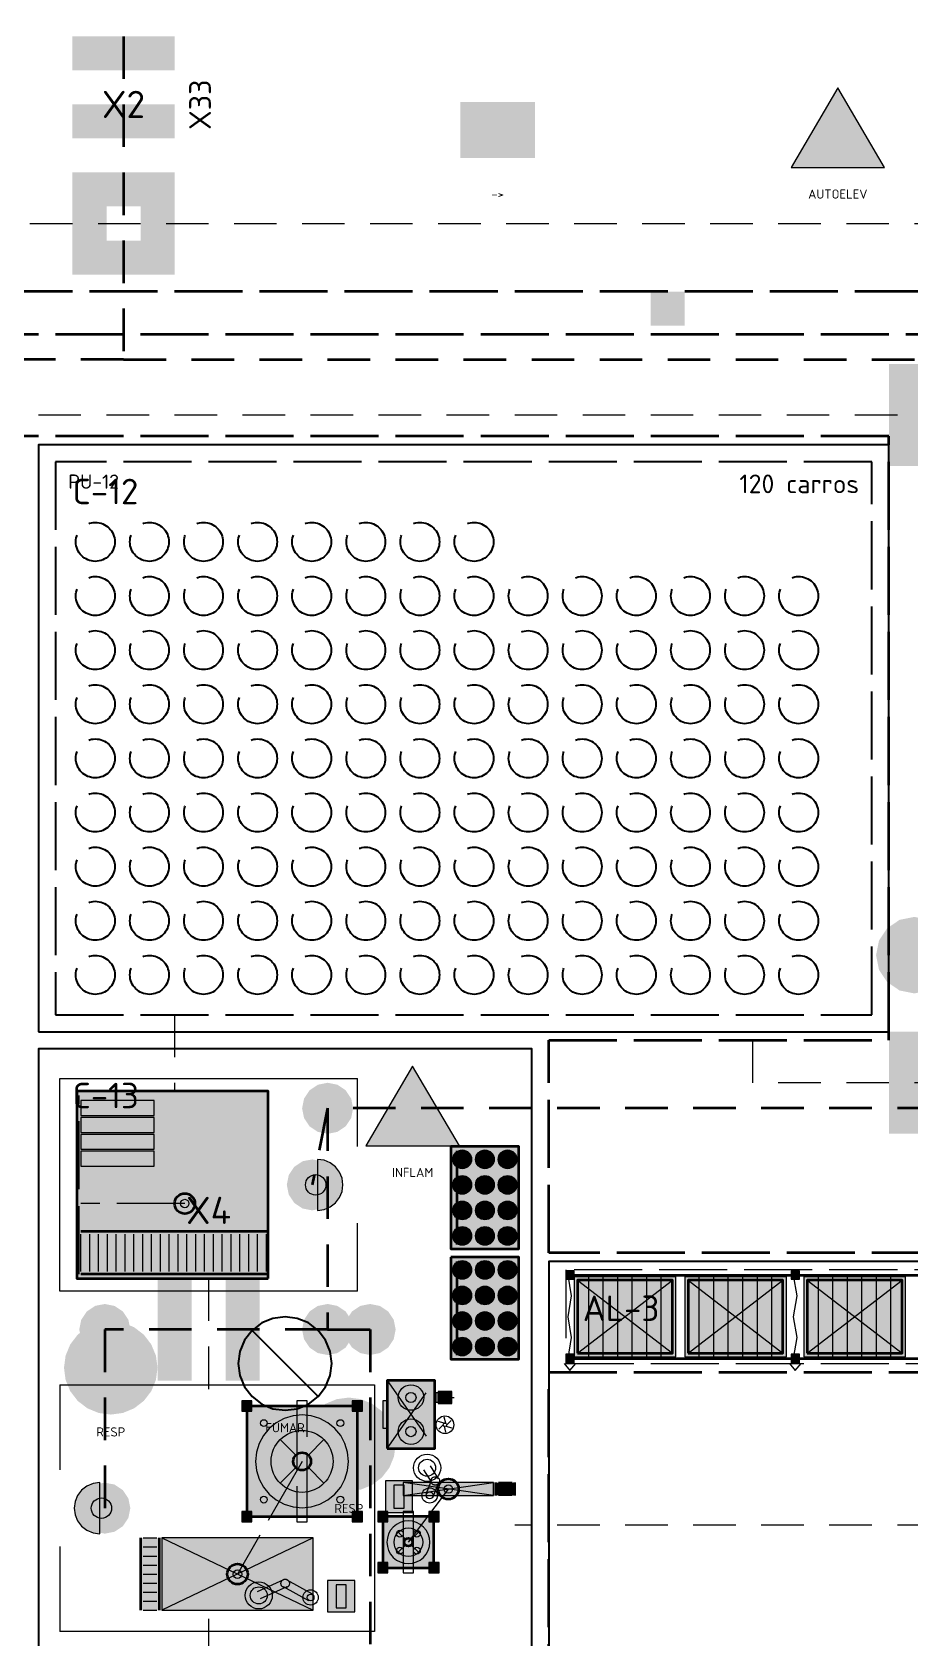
# Model space of a CAD drawing. Header units: millimetres. Extents: x 0 to 1189, y 0 to 841.
# Drawn here: x 357.6 to 409.2, y 498.9 to 593.2 of the extents above; entities that cross this region are included whole.
import ezdxf
from ezdxf.enums import TextEntityAlignment as Align

# ---------------------------------------------------------------- set-up
doc = ezdxf.new("R2010")
doc.units = ezdxf.units.MM
doc.linetypes.add('FLUJO-TRAZOS', pattern=[4, 2.5, -1.5])
doc.linetypes.add('IRAM-E-TRAZOS', pattern=[5, 4, -1])
for name, color, linetype, lineweight, true_color in [('A-AREA-TRABAJO', 30, 'CONTINUOUS', 13, 0xeb963c), ('A-EQUIPO', 30, 'CONTINUOUS', 35, 0xe67800), ('A-PASILLO', 2, 'IRAM-E-TRAZOS', 35, 0xd7a500), ('A-PULMON', 6, 'IRAM-E-TRAZOS', 25, 0xdc00c8), ('A-SENDA', 2, 'CONTINUOUS', 25, 0xd7a500)]:
    doc.layers.add(name, color=color, linetype=linetype, lineweight=lineweight, true_color=true_color)
for name, color, linetype, lineweight in [('A-COLUMNA', 7, 'CONTINUOUS', 50), ('A-EQUIPO-FINO', 8, 'CONTINUOUS', 13), ('A-EQUIPO-OCULTO', 8, 'IRAM-E-TRAZOS', 13), ('A-EQUIPO-RELLENO', 9, 'CONTINUOUS', 13), ('A-OPERARIO', 6, 'CONTINUOUS', 18), ('A-SECTOR', 1, 'CONTINUOUS', 25), ('A-SECTOR-TXT', 1, 'CONTINUOUS', 25), ('A-SEGURIDAD', 1, 'IRAM-E-TRAZOS', 18), ('A-TEXTO', 7, 'CONTINUOUS', 18), ('F-PERSONAL', 6, 'FLUJO-TRAZOS', 35), ('F-RET', 8, 'FLUJO-TRAZOS', 18), ('S-INCENDIO', 1, 'CONTINUOUS', 25), ('S-SENAL', 7, 'CONTINUOUS', 18)]:
    doc.layers.add(name, color=color, linetype=linetype, lineweight=lineweight)
doc.styles.add('ISO3098', font='isocpeur.ttf')

msp = doc.modelspace()

# ---------------------------------------------------------------- hatches: boundary and pattern name
at = {"layer": 'A-COLUMNA', "true_color": 0x000000}
h = msp.add_hatch(color=7, dxfattribs=at)
h.dxf.hatch_style = 1
h.paths.add_polyline_path([(394, 576), (396, 576), (396, 578), (394, 578)])
at = {"layer": 'A-EQUIPO-RELLENO', "true_color": 0xeedec0}
h = msp.add_hatch(color=7, dxfattribs=at)
h.dxf.hatch_style = 1
h.paths.add_polyline_path([(371.5, 520), (371.5, 531), (360.25, 531), (360.25, 520)])
at = {"layer": 'A-EQUIPO-RELLENO', "true_color": 0xecece4}
h = msp.add_hatch(color=7, dxfattribs=at)
h.dxf.hatch_style = 1
h.paths.add_polyline_path([(382.25, 527.75), (382.25, 521.75), (386.25, 521.75), (386.25, 527.75)])
at = {"layer": 'A-EQUIPO-RELLENO', "true_color": 0x96b4d2}
h = msp.add_hatch(color=7, dxfattribs=at)
h.dxf.hatch_style = 1
h.paths.add_polyline_path([(382.917, 526.45), (383.059, 526.469), (383.192, 526.524), (383.306, 526.611), (383.393, 526.725), (383.448, 526.858), (383.467, 527), (383.448, 527.142), (383.393, 527.275), (383.306, 527.389), (383.192, 527.476), (383.059, 527.531), (382.917, 527.55), (382.774, 527.531), (382.642, 527.476), (382.528, 527.389), (382.44, 527.275), (382.385, 527.142), (382.367, 527), (382.385, 526.858), (382.44, 526.725), (382.528, 526.611), (382.642, 526.524), (382.774, 526.469)])
h = msp.add_hatch(color=7, dxfattribs=at)
h.dxf.hatch_style = 1
h.paths.add_polyline_path([(384.25, 526.45), (384.392, 526.469), (384.525, 526.524), (384.639, 526.611), (384.726, 526.725), (384.781, 526.858), (384.8, 527), (384.781, 527.142), (384.726, 527.275), (384.639, 527.389), (384.525, 527.476), (384.392, 527.531), (384.25, 527.55), (384.108, 527.531), (383.975, 527.476), (383.861, 527.389), (383.774, 527.275), (383.719, 527.142), (383.7, 527), (383.719, 526.858), (383.774, 526.725), (383.861, 526.611), (383.975, 526.524), (384.108, 526.469)])
h = msp.add_hatch(color=7, dxfattribs=at)
h.dxf.hatch_style = 1
h.paths.add_polyline_path([(385.583, 526.45), (385.726, 526.469), (385.858, 526.524), (385.972, 526.611), (386.06, 526.725), (386.115, 526.858), (386.133, 527), (386.115, 527.142), (386.06, 527.275), (385.972, 527.389), (385.858, 527.476), (385.726, 527.531), (385.583, 527.55), (385.441, 527.531), (385.308, 527.476), (385.194, 527.389), (385.107, 527.275), (385.052, 527.142), (385.033, 527), (385.052, 526.858), (385.107, 526.725), (385.194, 526.611), (385.308, 526.524), (385.441, 526.469)])
at = {"layer": 'A-EQUIPO-RELLENO', "true_color": 0xfae1f5}
h = msp.add_hatch(color=7, dxfattribs=at)
h.dxf.hatch_style = 1
h.paths.add_polyline_path([(374.4, 524), (374.788, 524.051), (375.15, 524.201), (375.461, 524.439), (375.699, 524.75), (375.849, 525.112), (375.9, 525.5), (375.849, 525.888), (375.699, 526.25), (375.461, 526.561), (375.15, 526.799), (374.788, 526.949), (374.4, 527), (374.4, 524)])
at = {"layer": 'A-EQUIPO-RELLENO', "true_color": 0xffffff}
h = msp.add_hatch(color=7, dxfattribs=at)
h.dxf.hatch_style = 1
h.paths.add_polyline_path([(374.3, 526.1), (374.145, 526.08), (374, 526.02), (373.876, 525.924), (373.78, 525.8), (373.72, 525.655), (373.7, 525.5), (373.72, 525.345), (373.78, 525.2), (373.876, 525.076), (374, 524.98), (374.145, 524.92), (374.3, 524.9), (374.455, 524.92), (374.6, 524.98), (374.724, 525.076), (374.82, 525.2), (374.88, 525.345), (374.9, 525.5), (374.88, 525.655), (374.82, 525.8), (374.724, 525.924), (374.6, 526.02), (374.455, 526.08)])
at = {"layer": 'A-EQUIPO-RELLENO', "true_color": 0x96b4d2}
h = msp.add_hatch(color=7, dxfattribs=at)
h.dxf.hatch_style = 1
h.paths.add_polyline_path([(382.917, 524.95), (383.059, 524.969), (383.192, 525.024), (383.306, 525.111), (383.393, 525.225), (383.448, 525.358), (383.467, 525.5), (383.448, 525.642), (383.393, 525.775), (383.306, 525.889), (383.192, 525.976), (383.059, 526.031), (382.917, 526.05), (382.774, 526.031), (382.642, 525.976), (382.528, 525.889), (382.44, 525.775), (382.385, 525.642), (382.367, 525.5), (382.385, 525.358), (382.44, 525.225), (382.528, 525.111), (382.642, 525.024), (382.774, 524.969)])
h = msp.add_hatch(color=7, dxfattribs=at)
h.dxf.hatch_style = 1
h.paths.add_polyline_path([(384.25, 524.95), (384.392, 524.969), (384.525, 525.024), (384.639, 525.111), (384.726, 525.225), (384.781, 525.358), (384.8, 525.5), (384.781, 525.642), (384.726, 525.775), (384.639, 525.889), (384.525, 525.976), (384.392, 526.031), (384.25, 526.05), (384.108, 526.031), (383.975, 525.976), (383.861, 525.889), (383.774, 525.775), (383.719, 525.642), (383.7, 525.5), (383.719, 525.358), (383.774, 525.225), (383.861, 525.111), (383.975, 525.024), (384.108, 524.969)])
h = msp.add_hatch(color=7, dxfattribs=at)
h.dxf.hatch_style = 1
h.paths.add_polyline_path([(385.583, 524.95), (385.726, 524.969), (385.858, 525.024), (385.972, 525.111), (386.06, 525.225), (386.115, 525.358), (386.133, 525.5), (386.115, 525.642), (386.06, 525.775), (385.972, 525.889), (385.858, 525.976), (385.726, 526.031), (385.583, 526.05), (385.441, 526.031), (385.308, 525.976), (385.194, 525.889), (385.107, 525.775), (385.052, 525.642), (385.033, 525.5), (385.052, 525.358), (385.107, 525.225), (385.194, 525.111), (385.308, 525.024), (385.441, 524.969)])
h = msp.add_hatch(color=7, dxfattribs=at)
h.dxf.hatch_style = 1
h.paths.add_polyline_path([(382.917, 523.45), (383.059, 523.469), (383.192, 523.524), (383.306, 523.611), (383.393, 523.725), (383.448, 523.858), (383.467, 524), (383.448, 524.142), (383.393, 524.275), (383.306, 524.389), (383.192, 524.476), (383.059, 524.531), (382.917, 524.55), (382.774, 524.531), (382.642, 524.476), (382.528, 524.389), (382.44, 524.275), (382.385, 524.142), (382.367, 524), (382.385, 523.858), (382.44, 523.725), (382.528, 523.611), (382.642, 523.524), (382.774, 523.469)])
h = msp.add_hatch(color=7, dxfattribs=at)
h.dxf.hatch_style = 1
h.paths.add_polyline_path([(384.25, 523.45), (384.392, 523.469), (384.525, 523.524), (384.639, 523.611), (384.726, 523.725), (384.781, 523.858), (384.8, 524), (384.781, 524.142), (384.726, 524.275), (384.639, 524.389), (384.525, 524.476), (384.392, 524.531), (384.25, 524.55), (384.108, 524.531), (383.975, 524.476), (383.861, 524.389), (383.774, 524.275), (383.719, 524.142), (383.7, 524), (383.719, 523.858), (383.774, 523.725), (383.861, 523.611), (383.975, 523.524), (384.108, 523.469)])
h = msp.add_hatch(color=7, dxfattribs=at)
h.dxf.hatch_style = 1
h.paths.add_polyline_path([(385.583, 523.45), (385.726, 523.469), (385.858, 523.524), (385.972, 523.611), (386.06, 523.725), (386.115, 523.858), (386.133, 524), (386.115, 524.142), (386.06, 524.275), (385.972, 524.389), (385.858, 524.476), (385.726, 524.531), (385.583, 524.55), (385.441, 524.531), (385.308, 524.476), (385.194, 524.389), (385.107, 524.275), (385.052, 524.142), (385.033, 524), (385.052, 523.858), (385.107, 523.725), (385.194, 523.611), (385.308, 523.524), (385.441, 523.469)])
h = msp.add_hatch(color=7, dxfattribs=at)
h.dxf.hatch_style = 1
h.paths.add_polyline_path([(382.917, 521.95), (383.059, 521.969), (383.192, 522.024), (383.306, 522.111), (383.393, 522.225), (383.448, 522.358), (383.467, 522.5), (383.448, 522.642), (383.393, 522.775), (383.306, 522.889), (383.192, 522.976), (383.059, 523.031), (382.917, 523.05), (382.774, 523.031), (382.642, 522.976), (382.528, 522.889), (382.44, 522.775), (382.385, 522.642), (382.367, 522.5), (382.385, 522.358), (382.44, 522.225), (382.528, 522.111), (382.642, 522.024), (382.774, 521.969)])
h = msp.add_hatch(color=7, dxfattribs=at)
h.dxf.hatch_style = 1
h.paths.add_polyline_path([(384.25, 521.95), (384.392, 521.969), (384.525, 522.024), (384.639, 522.111), (384.726, 522.225), (384.781, 522.358), (384.8, 522.5), (384.781, 522.642), (384.726, 522.775), (384.639, 522.889), (384.525, 522.976), (384.392, 523.031), (384.25, 523.05), (384.108, 523.031), (383.975, 522.976), (383.861, 522.889), (383.774, 522.775), (383.719, 522.642), (383.7, 522.5), (383.719, 522.358), (383.774, 522.225), (383.861, 522.111), (383.975, 522.024), (384.108, 521.969)])
h = msp.add_hatch(color=7, dxfattribs=at)
h.dxf.hatch_style = 1
h.paths.add_polyline_path([(385.583, 521.95), (385.726, 521.969), (385.858, 522.024), (385.972, 522.111), (386.06, 522.225), (386.115, 522.358), (386.133, 522.5), (386.115, 522.642), (386.06, 522.775), (385.972, 522.889), (385.858, 522.976), (385.726, 523.031), (385.583, 523.05), (385.441, 523.031), (385.308, 522.976), (385.194, 522.889), (385.107, 522.775), (385.052, 522.642), (385.033, 522.5), (385.052, 522.358), (385.107, 522.225), (385.194, 522.111), (385.308, 522.024), (385.441, 521.969)])
at = {"layer": 'A-EQUIPO-RELLENO', "true_color": 0xeeeeee}
h = msp.add_hatch(color=7, dxfattribs=at)
h.dxf.hatch_style = 1
h.paths.add_polyline_path([(371.4, 520.25), (371.4, 522.75), (360.5, 522.75), (360.5, 520.25)])
at = {"layer": 'A-EQUIPO-RELLENO', "true_color": 0xecece4}
h = msp.add_hatch(color=7, dxfattribs=at)
h.dxf.hatch_style = 1
h.paths.add_polyline_path([(382.25, 521.25), (382.25, 515.25), (386.25, 515.25), (386.25, 521.25)])
at = {"layer": 'A-EQUIPO-RELLENO', "true_color": 0x96b4d2}
h = msp.add_hatch(color=7, dxfattribs=at)
h.dxf.hatch_style = 1
h.paths.add_polyline_path([(382.917, 519.95), (383.059, 519.969), (383.192, 520.024), (383.306, 520.111), (383.393, 520.225), (383.448, 520.358), (383.467, 520.5), (383.448, 520.642), (383.393, 520.775), (383.306, 520.889), (383.192, 520.976), (383.059, 521.031), (382.917, 521.05), (382.774, 521.031), (382.642, 520.976), (382.528, 520.889), (382.44, 520.775), (382.385, 520.642), (382.367, 520.5), (382.385, 520.358), (382.44, 520.225), (382.528, 520.111), (382.642, 520.024), (382.774, 519.969)])
h = msp.add_hatch(color=7, dxfattribs=at)
h.dxf.hatch_style = 1
h.paths.add_polyline_path([(384.25, 519.95), (384.392, 519.969), (384.525, 520.024), (384.639, 520.111), (384.726, 520.225), (384.781, 520.358), (384.8, 520.5), (384.781, 520.642), (384.726, 520.775), (384.639, 520.889), (384.525, 520.976), (384.392, 521.031), (384.25, 521.05), (384.108, 521.031), (383.975, 520.976), (383.861, 520.889), (383.774, 520.775), (383.719, 520.642), (383.7, 520.5), (383.719, 520.358), (383.774, 520.225), (383.861, 520.111), (383.975, 520.024), (384.108, 519.969)])
h = msp.add_hatch(color=7, dxfattribs=at)
h.dxf.hatch_style = 1
h.paths.add_polyline_path([(385.583, 519.95), (385.726, 519.969), (385.858, 520.024), (385.972, 520.111), (386.06, 520.225), (386.115, 520.358), (386.133, 520.5), (386.115, 520.642), (386.06, 520.775), (385.972, 520.889), (385.858, 520.976), (385.726, 521.031), (385.583, 521.05), (385.441, 521.031), (385.308, 520.976), (385.194, 520.889), (385.107, 520.775), (385.052, 520.642), (385.033, 520.5), (385.052, 520.358), (385.107, 520.225), (385.194, 520.111), (385.308, 520.024), (385.441, 519.969)])
at = {"layer": 'A-EQUIPO-RELLENO', "true_color": 0x969ba0}
h = msp.add_hatch(color=7, dxfattribs=at)
h.dxf.hatch_style = 1
h.paths.add_polyline_path([(389, 519.95), (389.5, 519.95), (389.5, 520.45), (389, 520.45)])
at = {"layer": 'A-EQUIPO-RELLENO', "true_color": 0xeedec0}
h = msp.add_hatch(color=7, dxfattribs=at)
h.dxf.hatch_style = 1
h.paths.add_polyline_path([(389.5, 515.4), (395.475, 515.4), (395.475, 520.1), (389.5, 520.1)])
h = msp.add_hatch(color=7, dxfattribs=at)
h.dxf.hatch_style = 1
h.paths.add_polyline_path([(396, 515.4), (401.975, 515.4), (401.975, 520.1), (396, 520.1)])
at = {"layer": 'A-EQUIPO-RELLENO', "true_color": 0x969ba0}
h = msp.add_hatch(color=7, dxfattribs=at)
h.dxf.hatch_style = 1
h.paths.add_polyline_path([(402.25, 519.95), (402.75, 519.95), (402.75, 520.45), (402.25, 520.45)])
at = {"layer": 'A-EQUIPO-RELLENO', "true_color": 0xeedec0}
h = msp.add_hatch(color=7, dxfattribs=at)
h.dxf.hatch_style = 1
h.paths.add_polyline_path([(403, 515.4), (408.975, 515.4), (408.975, 520.1), (403, 520.1)])
at = {"layer": 'A-EQUIPO-RELLENO', "true_color": 0x96b4d2}
h = msp.add_hatch(color=7, dxfattribs=at)
h.dxf.hatch_style = 1
h.paths.add_polyline_path([(382.917, 518.45), (383.059, 518.469), (383.192, 518.524), (383.306, 518.611), (383.393, 518.725), (383.448, 518.858), (383.467, 519), (383.448, 519.142), (383.393, 519.275), (383.306, 519.389), (383.192, 519.476), (383.059, 519.531), (382.917, 519.55), (382.774, 519.531), (382.642, 519.476), (382.528, 519.389), (382.44, 519.275), (382.385, 519.142), (382.367, 519), (382.385, 518.858), (382.44, 518.725), (382.528, 518.611), (382.642, 518.524), (382.774, 518.469)])
h = msp.add_hatch(color=7, dxfattribs=at)
h.dxf.hatch_style = 1
h.paths.add_polyline_path([(384.25, 518.45), (384.392, 518.469), (384.525, 518.524), (384.639, 518.611), (384.726, 518.725), (384.781, 518.858), (384.8, 519), (384.781, 519.142), (384.726, 519.275), (384.639, 519.389), (384.525, 519.476), (384.392, 519.531), (384.25, 519.55), (384.108, 519.531), (383.975, 519.476), (383.861, 519.389), (383.774, 519.275), (383.719, 519.142), (383.7, 519), (383.719, 518.858), (383.774, 518.725), (383.861, 518.611), (383.975, 518.524), (384.108, 518.469)])
h = msp.add_hatch(color=7, dxfattribs=at)
h.dxf.hatch_style = 1
h.paths.add_polyline_path([(385.583, 518.45), (385.726, 518.469), (385.858, 518.524), (385.972, 518.611), (386.06, 518.725), (386.115, 518.858), (386.133, 519), (386.115, 519.142), (386.06, 519.275), (385.972, 519.389), (385.858, 519.476), (385.726, 519.531), (385.583, 519.55), (385.441, 519.531), (385.308, 519.476), (385.194, 519.389), (385.107, 519.275), (385.052, 519.142), (385.033, 519), (385.052, 518.858), (385.107, 518.725), (385.194, 518.611), (385.308, 518.524), (385.441, 518.469)])
h = msp.add_hatch(color=7, dxfattribs=at)
h.dxf.hatch_style = 1
h.paths.add_polyline_path([(382.917, 516.95), (383.059, 516.969), (383.192, 517.024), (383.306, 517.111), (383.393, 517.225), (383.448, 517.358), (383.467, 517.5), (383.448, 517.642), (383.393, 517.775), (383.306, 517.889), (383.192, 517.976), (383.059, 518.031), (382.917, 518.05), (382.774, 518.031), (382.642, 517.976), (382.528, 517.889), (382.44, 517.775), (382.385, 517.642), (382.367, 517.5), (382.385, 517.358), (382.44, 517.225), (382.528, 517.111), (382.642, 517.024), (382.774, 516.969)])
h = msp.add_hatch(color=7, dxfattribs=at)
h.dxf.hatch_style = 1
h.paths.add_polyline_path([(384.25, 516.95), (384.392, 516.969), (384.525, 517.024), (384.639, 517.111), (384.726, 517.225), (384.781, 517.358), (384.8, 517.5), (384.781, 517.642), (384.726, 517.775), (384.639, 517.889), (384.525, 517.976), (384.392, 518.031), (384.25, 518.05), (384.108, 518.031), (383.975, 517.976), (383.861, 517.889), (383.774, 517.775), (383.719, 517.642), (383.7, 517.5), (383.719, 517.358), (383.774, 517.225), (383.861, 517.111), (383.975, 517.024), (384.108, 516.969)])
h = msp.add_hatch(color=7, dxfattribs=at)
h.dxf.hatch_style = 1
h.paths.add_polyline_path([(385.583, 516.95), (385.726, 516.969), (385.858, 517.024), (385.972, 517.111), (386.06, 517.225), (386.115, 517.358), (386.133, 517.5), (386.115, 517.642), (386.06, 517.775), (385.972, 517.889), (385.858, 517.976), (385.726, 518.031), (385.583, 518.05), (385.441, 518.031), (385.308, 517.976), (385.194, 517.889), (385.107, 517.775), (385.052, 517.642), (385.033, 517.5), (385.052, 517.358), (385.107, 517.225), (385.194, 517.111), (385.308, 517.024), (385.441, 516.969)])
h = msp.add_hatch(color=7, dxfattribs=at)
h.dxf.hatch_style = 1
h.paths.add_polyline_path([(382.917, 515.45), (383.059, 515.469), (383.192, 515.524), (383.306, 515.611), (383.393, 515.725), (383.448, 515.858), (383.467, 516), (383.448, 516.142), (383.393, 516.275), (383.306, 516.389), (383.192, 516.476), (383.059, 516.531), (382.917, 516.55), (382.774, 516.531), (382.642, 516.476), (382.528, 516.389), (382.44, 516.275), (382.385, 516.142), (382.367, 516), (382.385, 515.858), (382.44, 515.725), (382.528, 515.611), (382.642, 515.524), (382.774, 515.469)])
h = msp.add_hatch(color=7, dxfattribs=at)
h.dxf.hatch_style = 1
h.paths.add_polyline_path([(384.25, 515.45), (384.392, 515.469), (384.525, 515.524), (384.639, 515.611), (384.726, 515.725), (384.781, 515.858), (384.8, 516), (384.781, 516.142), (384.726, 516.275), (384.639, 516.389), (384.525, 516.476), (384.392, 516.531), (384.25, 516.55), (384.108, 516.531), (383.975, 516.476), (383.861, 516.389), (383.774, 516.275), (383.719, 516.142), (383.7, 516), (383.719, 515.858), (383.774, 515.725), (383.861, 515.611), (383.975, 515.524), (384.108, 515.469)])
h = msp.add_hatch(color=7, dxfattribs=at)
h.dxf.hatch_style = 1
h.paths.add_polyline_path([(385.583, 515.45), (385.726, 515.469), (385.858, 515.524), (385.972, 515.611), (386.06, 515.725), (386.115, 515.858), (386.133, 516), (386.115, 516.142), (386.06, 516.275), (385.972, 516.389), (385.858, 516.476), (385.726, 516.531), (385.583, 516.55), (385.441, 516.531), (385.308, 516.476), (385.194, 516.389), (385.107, 516.275), (385.052, 516.142), (385.033, 516), (385.052, 515.858), (385.107, 515.725), (385.194, 515.611), (385.308, 515.524), (385.441, 515.469)])
at = {"layer": 'A-EQUIPO-RELLENO', "true_color": 0x969ba0}
h = msp.add_hatch(color=7, dxfattribs=at)
h.dxf.hatch_style = 1
h.paths.add_polyline_path([(389, 515.05), (389.5, 515.05), (389.5, 515.55), (389, 515.55)])
h = msp.add_hatch(color=7, dxfattribs=at)
h.dxf.hatch_style = 1
h.paths.add_polyline_path([(402.25, 515.05), (402.75, 515.05), (402.75, 515.55), (402.25, 515.55)])
at = {"layer": 'A-EQUIPO-RELLENO', "true_color": 0xeeeeee}
h = msp.add_hatch(color=7, dxfattribs=at)
h.dxf.hatch_style = 1
h.paths.add_polyline_path([(378.5, 510), (381.3, 510), (381.3, 514), (378.5, 514)])
at = {"layer": 'A-EQUIPO-RELLENO', "true_color": 0x969ba0}
h = msp.add_hatch(color=7, dxfattribs=at)
h.dxf.hatch_style = 1
h.paths.add_polyline_path([(369.95, 512.8), (369.95, 512.2), (370.55, 512.2), (370.55, 512.8)])
at = {"layer": 'A-EQUIPO-RELLENO', "true_color": 0xfaeec8}
h = msp.add_hatch(color=7, dxfattribs=at)
h.dxf.hatch_style = 1
h.paths.add_polyline_path([(370.25, 512.5), (370.25, 506), (376.75, 506), (376.75, 512.5)])
at = {"layer": 'A-EQUIPO-RELLENO', "true_color": 0x969ba0}
h = msp.add_hatch(color=7, dxfattribs=at)
h.dxf.hatch_style = 1
h.paths.add_polyline_path([(376.45, 512.8), (376.45, 512.2), (377.05, 512.2), (377.05, 512.8)])
at = {"layer": 'A-EQUIPO-RELLENO', "true_color": 0xf0c83c}
h = msp.add_hatch(color=7, dxfattribs=at)
h.dxf.hatch_style = 1
h.paths.add_polyline_path([(378.25, 511.2), (378.5, 511.2), (378.5, 512.8), (378.25, 512.8)])
at = {"layer": 'A-EQUIPO-RELLENO', "true_color": 0xcdd0d4}
h = msp.add_hatch(color=7, dxfattribs=at)
h.dxf.hatch_style = 1
h.paths.add_polyline_path([(381.5, 512.65), (382.3, 512.65), (382.3, 513.35), (381.5, 513.35)])
at = {"layer": 'A-EQUIPO-RELLENO', "true_color": 0xfae1f5}
h = msp.add_hatch(color=7, dxfattribs=at)
h.dxf.hatch_style = 1
h.paths.add_polyline_path([(361.6, 508), (361.212, 507.949), (360.85, 507.799), (360.539, 507.561), (360.301, 507.25), (360.151, 506.888), (360.1, 506.5), (360.151, 506.112), (360.301, 505.75), (360.539, 505.439), (360.85, 505.201), (361.212, 505.051), (361.6, 505), (361.6, 508)])
at = {"layer": 'A-EQUIPO-RELLENO', "true_color": 0xcdd0d4}
h = msp.add_hatch(color=7, dxfattribs=at)
h.dxf.hatch_style = 1
h.paths.add_polyline_path([(380, 506.25), (380, 508.1), (378.4, 508.1), (378.4, 506.25)])
at = {"layer": 'A-EQUIPO-RELLENO', "true_color": 0xeeeeee}
h = msp.add_hatch(color=7, dxfattribs=at)
h.dxf.hatch_style = 1
h.paths.add_polyline_path([(384.75, 507.25), (384.75, 508), (379.45, 508), (379.45, 507.25)])
h = msp.add_hatch(color=7, dxfattribs=at)
h.dxf.hatch_style = 1
h.paths.add_polyline_path([(386, 507.25), (386, 508), (384.9, 508), (384.9, 507.25)])
at = {"layer": 'A-EQUIPO-RELLENO', "true_color": 0xffffff}
h = msp.add_hatch(color=7, dxfattribs=at)
h.dxf.hatch_style = 1
h.paths.add_polyline_path([(361.7, 505.9), (361.855, 505.92), (362, 505.98), (362.124, 506.076), (362.22, 506.2), (362.28, 506.345), (362.3, 506.5), (362.28, 506.655), (362.22, 506.8), (362.124, 506.924), (362, 507.02), (361.855, 507.08), (361.7, 507.1), (361.545, 507.08), (361.4, 507.02), (361.276, 506.924), (361.18, 506.8), (361.12, 506.655), (361.1, 506.5), (361.12, 506.345), (361.18, 506.2), (361.276, 506.076), (361.4, 505.98), (361.545, 505.92)])
at = {"layer": 'A-EQUIPO-RELLENO', "true_color": 0x969ba0}
h = msp.add_hatch(color=7, dxfattribs=at)
h.dxf.hatch_style = 1
h.paths.add_polyline_path([(369.95, 506.3), (369.95, 505.7), (370.55, 505.7), (370.55, 506.3)])
h = msp.add_hatch(color=7, dxfattribs=at)
h.dxf.hatch_style = 1
h.paths.add_polyline_path([(376.45, 506.3), (376.45, 505.7), (377.05, 505.7), (377.05, 506.3)])
h = msp.add_hatch(color=7, dxfattribs=at)
h.dxf.hatch_style = 1
h.paths.add_polyline_path([(378.55, 505.7), (378.55, 506.3), (377.95, 506.3), (377.95, 505.7)])
at = {"layer": 'A-EQUIPO-RELLENO', "true_color": 0xfaeec8}
h = msp.add_hatch(color=7, dxfattribs=at)
h.dxf.hatch_style = 1
h.paths.add_polyline_path([(381.25, 503), (381.25, 506), (378.25, 506), (378.25, 503)])
at = {"layer": 'A-EQUIPO-RELLENO', "true_color": 0x969ba0}
h = msp.add_hatch(color=7, dxfattribs=at)
h.dxf.hatch_style = 1
h.paths.add_polyline_path([(381.55, 505.7), (381.55, 506.3), (380.95, 506.3), (380.95, 505.7)])
at = {"layer": 'A-EQUIPO-RELLENO', "true_color": 0xeeeeee}
h = msp.add_hatch(color=7, dxfattribs=at)
h.dxf.hatch_style = 1
h.paths.add_polyline_path([(364, 504.75), (364, 500.5), (365.1, 500.5), (365.1, 504.75)])
h = msp.add_hatch(color=7, dxfattribs=at)
h.dxf.hatch_style = 1
h.paths.add_polyline_path([(365.25, 504.75), (365.25, 500.5), (374.15, 500.5), (374.15, 504.75)])
at = {"layer": 'A-EQUIPO-RELLENO', "true_color": 0x969ba0}
h = msp.add_hatch(color=7, dxfattribs=at)
h.dxf.hatch_style = 1
h.paths.add_polyline_path([(378.55, 502.7), (378.55, 503.3), (377.95, 503.3), (377.95, 502.7)])
h = msp.add_hatch(color=7, dxfattribs=at)
h.dxf.hatch_style = 1
h.paths.add_polyline_path([(381.55, 502.7), (381.55, 503.3), (380.95, 503.3), (380.95, 502.7)])
at = {"layer": 'A-EQUIPO-RELLENO', "true_color": 0xcdd0d4}
h = msp.add_hatch(color=7, dxfattribs=at)
h.dxf.hatch_style = 1
h.paths.add_polyline_path([(375, 502.25), (375, 500.4), (376.6, 500.4), (376.6, 502.25)])
at = {"layer": 'A-SENDA', "true_color": 0xd7a500}
h = msp.add_hatch(color=7, dxfattribs=at)
h.dxf.hatch_style = 1
h.paths.add_polyline_path([(360, 591), (366, 591), (366, 593), (360, 593)])
h = msp.add_hatch(color=7, dxfattribs=at)
h.dxf.hatch_style = 1
h.paths.add_polyline_path([(360, 587), (366, 587), (366, 589), (360, 589)])
h = msp.add_hatch(color=7, dxfattribs=at)
h.dxf.hatch_style = 1
h.paths.add_polyline_path([(360, 579), (362, 579), (362, 585), (360, 585)])
h = msp.add_hatch(color=7, dxfattribs=at)
h.dxf.hatch_style = 1
h.paths.add_polyline_path([(360, 583), (366, 583), (366, 585), (360, 585)])
h = msp.add_hatch(color=7, dxfattribs=at)
h.dxf.hatch_style = 1
h.paths.add_polyline_path([(364, 579), (366, 579), (366, 585), (364, 585)])
h = msp.add_hatch(color=7, dxfattribs=at)
h.dxf.hatch_style = 1
h.paths.add_polyline_path([(360, 579), (366, 579), (366, 581), (360, 581)])
h = msp.add_hatch(color=7, dxfattribs=at)
h.dxf.hatch_style = 1
h.paths.add_polyline_path([(408, 567.75), (410, 567.75), (410, 573.75), (408, 573.75)])
h = msp.add_hatch(color=7, dxfattribs=at)
h.dxf.hatch_style = 1
h.paths.add_polyline_path([(408, 528.5), (410, 528.5), (410, 534.5), (408, 534.5)])
h = msp.add_hatch(color=7, dxfattribs=at)
h.dxf.hatch_style = 1
h.paths.add_polyline_path([(365, 514), (367, 514), (367, 520), (365, 520)])
h = msp.add_hatch(color=7, dxfattribs=at)
h.dxf.hatch_style = 1
h.paths.add_polyline_path([(369, 514), (371, 514), (371, 520), (369, 520)])
at = {"layer": 'F-PERSONAL', "true_color": 0xc800aa}
h = msp.add_hatch(color=7, dxfattribs=at)
h.dxf.hatch_style = 1
h.paths.add_polyline_path([(376.5, 530), (376.386, 530.574), (376.061, 531.061), (375.574, 531.386), (375, 531.5), (374.426, 531.386), (373.939, 531.061), (373.614, 530.574), (373.5, 530), (373.614, 529.426), (373.939, 528.939), (374.426, 528.614), (375, 528.5), (375.574, 528.614), (376.061, 528.939), (376.386, 529.426)])
h = msp.add_hatch(color=7, dxfattribs=at)
h.dxf.hatch_style = 1
h.paths.add_polyline_path([(375.6, 525.5), (375.486, 526.074), (375.161, 526.561), (374.674, 526.886), (374.1, 527), (373.526, 526.886), (373.039, 526.561), (372.714, 526.074), (372.6, 525.5), (372.714, 524.926), (373.039, 524.439), (373.526, 524.114), (374.1, 524), (374.674, 524.114), (375.161, 524.439), (375.486, 524.926)])
h = msp.add_hatch(color=7, dxfattribs=at)
h.dxf.hatch_style = 1
h.paths.add_polyline_path([(363.4, 517), (363.286, 517.574), (362.961, 518.061), (362.474, 518.386), (361.9, 518.5), (361.326, 518.386), (360.839, 518.061), (360.514, 517.574), (360.4, 517), (360.514, 516.426), (360.839, 515.939), (361.326, 515.614), (361.9, 515.5), (362.474, 515.614), (362.961, 515.939), (363.286, 516.426)])
h = msp.add_hatch(color=7, dxfattribs=at)
h.dxf.hatch_style = 1
h.paths.add_polyline_path([(376.5, 517), (376.386, 517.574), (376.061, 518.061), (375.574, 518.386), (375, 518.5), (374.426, 518.386), (373.939, 518.061), (373.614, 517.574), (373.5, 517), (373.614, 516.426), (373.939, 515.939), (374.426, 515.614), (375, 515.5), (375.574, 515.614), (376.061, 515.939), (376.386, 516.426)])
h = msp.add_hatch(color=7, dxfattribs=at)
h.dxf.hatch_style = 1
h.paths.add_polyline_path([(379, 517), (378.886, 517.574), (378.561, 518.061), (378.074, 518.386), (377.5, 518.5), (376.926, 518.386), (376.439, 518.061), (376.114, 517.574), (376, 517), (376.114, 516.426), (376.439, 515.939), (376.926, 515.614), (377.5, 515.5), (378.074, 515.614), (378.561, 515.939), (378.886, 516.426)])
h = msp.add_hatch(color=7, dxfattribs=at)
h.dxf.hatch_style = 1
h.paths.add_polyline_path([(363.4, 506.5), (363.286, 507.074), (362.961, 507.561), (362.474, 507.886), (361.9, 508), (361.326, 507.886), (360.839, 507.561), (360.514, 507.074), (360.4, 506.5), (360.514, 505.926), (360.839, 505.439), (361.326, 505.114), (361.9, 505), (362.474, 505.114), (362.961, 505.439), (363.286, 505.926)])
at = {"layer": 'S-INCENDIO', "true_color": 0xd20000}
h = msp.add_hatch(color=7, dxfattribs=at)
h.dxf.hatch_style = 1
h.paths.add_polyline_path([(411.75, 539), (411.579, 539.861), (411.091, 540.591), (410.361, 541.079), (409.5, 541.25), (408.639, 541.079), (407.909, 540.591), (407.421, 539.861), (407.25, 539), (407.421, 538.139), (407.909, 537.409), (408.639, 536.921), (409.5, 536.75), (410.361, 536.921), (411.091, 537.409), (411.579, 538.139)])
at = {"layer": 'S-SENAL', "true_color": 0xfac800}
h = msp.add_hatch(color=7, dxfattribs=at)
h.dxf.hatch_style = 1
h.paths.add_polyline_path([(402.25, 585.3), (407.75, 585.3), (405, 589.975)])
at = {"layer": 'S-SENAL', "true_color": 0x008c46}
h = msp.add_hatch(color=7, dxfattribs=at)
h.dxf.hatch_style = 1
h.paths.add_polyline_path([(382.8, 585.85), (387.2, 585.85), (387.2, 589.15), (382.8, 589.15)])
at = {"layer": 'S-SENAL', "true_color": 0xfac800}
h = msp.add_hatch(color=7, dxfattribs=at)
h.dxf.hatch_style = 1
h.paths.add_polyline_path([(377.25, 527.8), (382.75, 527.8), (380, 532.475)])
at = {"layer": 'S-SENAL', "true_color": 0x005aaa}
h = msp.add_hatch(color=7, dxfattribs=at)
h.dxf.hatch_style = 1
h.paths.add_polyline_path([(365, 514.75), (364.906, 515.462), (364.632, 516.125), (364.195, 516.695), (363.625, 517.132), (362.962, 517.406), (362.25, 517.5), (361.538, 517.406), (360.875, 517.132), (360.305, 516.695), (359.868, 516.125), (359.594, 515.462), (359.5, 514.75), (359.594, 514.038), (359.868, 513.375), (360.305, 512.805), (360.875, 512.368), (361.538, 512.094), (362.25, 512), (362.962, 512.094), (363.625, 512.368), (364.195, 512.805), (364.632, 513.375), (364.906, 514.038)])
h = msp.add_hatch(color=7, dxfattribs=at)
h.dxf.hatch_style = 1
h.paths.add_polyline_path([(379, 510.25), (378.906, 510.962), (378.632, 511.625), (378.195, 512.195), (377.625, 512.632), (376.962, 512.906), (376.25, 513), (375.538, 512.906), (374.875, 512.632), (374.305, 512.195), (373.868, 511.625), (373.594, 510.962), (373.5, 510.25), (373.594, 509.538), (373.868, 508.875), (374.305, 508.305), (374.875, 507.868), (375.538, 507.594), (376.25, 507.5), (376.962, 507.594), (377.625, 507.868), (378.195, 508.305), (378.632, 508.875), (378.906, 509.538)])

# ---------------------------------------------------------------- linework, layer by layer
at = {"layer": 'A-AREA-TRABAJO'}
for p, q in [((376.75, 527.75), (376.75, 531.75)), ((376.75, 519.25), (376.75, 523.25)), ((359.25, 513.75), (359.25, 508.75)), ((359.25, 504.25), (359.25, 499.25))]:
    msp.add_line(p, q, dxfattribs=at)
for points in [[(376.75, 519.25), (359.25, 519.25), (359.25, 531.75), (376.75, 531.75)], [(359.25, 513.75), (377.75, 513.75), (377.75, 499.25), (359.25, 499.25)]]:
    msp.add_lwpolyline(points, dxfattribs=at)
at = {"layer": 'A-EQUIPO'}
for p, q in [((382.6, 527.5), (382.6, 522)), ((371.4, 522.75), (360.5, 522.75)), ((382.6, 521), (382.6, 515.5)), ((371.4, 520.25), (360.5, 520.25)), ((389, 520.2), (483.5, 520.2)), ((389, 515.3), (483.5, 515.3)), ((384.9, 507.25), (384.9, 508)), ((386, 507.25), (386, 508)), ((364, 504.75), (364, 500.5)), ((365.1, 504.75), (365.1, 500.5))]:
    msp.add_line(p, q, dxfattribs=at)
for points in [[(371.5, 520), (371.5, 531), (360.25, 531), (360.25, 520)], [(382.25, 527.75), (382.25, 521.75), (386.25, 521.75), (386.25, 527.75)], [(382.25, 521.25), (382.25, 515.25), (386.25, 515.25), (386.25, 521.25)], [(389.7, 515.6), (395.275, 515.6), (395.275, 519.9), (389.7, 519.9)], [(396.2, 515.6), (401.775, 515.6), (401.775, 519.9), (396.2, 519.9)], [(403.2, 515.6), (408.775, 515.6), (408.775, 519.9), (403.2, 519.9)], [(378.5, 510), (381.3, 510), (381.3, 514), (378.5, 514)], [(370.25, 512.5), (370.25, 506), (376.75, 506), (376.75, 512.5)], [(381.25, 503), (381.25, 506), (378.25, 506), (378.25, 503)]]:
    msp.add_lwpolyline(points, close=True, dxfattribs=at)
for centre, radius in [((366.6, 524.4), 0.6), ((373.5, 509.25), 0.52), ((382.1, 507.625), 0.6), ((379.75, 504.5), 0.24), ((369.7, 502.625), 0.6)]:
    msp.add_circle(centre, radius, dxfattribs=at)
at = {"layer": 'A-EQUIPO-FINO'}
for p, q in [((360.5, 520.4), (360.5, 522.6)), ((361.019, 520.4), (361.019, 522.6)), ((361.538, 520.4), (361.538, 522.6)), ((362.057, 520.4), (362.057, 522.6)), ((362.576, 520.4), (362.576, 522.6)), ((363.095, 520.4), (363.095, 522.6)), ((363.614, 520.4), (363.614, 522.6)), ((364.133, 520.4), (364.133, 522.6)), ((364.652, 520.4), (364.652, 522.6)), ((365.171, 520.4), (365.171, 522.6)), ((365.69, 520.4), (365.69, 522.6)), ((366.21, 520.4), (366.21, 522.6)), ((366.729, 520.4), (366.729, 522.6)), ((367.248, 520.4), (367.248, 522.6)), ((367.767, 520.4), (367.767, 522.6)), ((368.286, 520.4), (368.286, 522.6)), ((368.805, 520.4), (368.805, 522.6)), ((369.324, 520.4), (369.324, 522.6)), ((369.843, 520.4), (369.843, 522.6)), ((370.362, 520.4), (370.362, 522.6)), ((370.881, 520.4), (370.881, 522.6)), ((371.4, 520.4), (371.4, 522.6)), ((390.354, 515.4), (390.354, 520.1)), ((391.207, 515.4), (391.207, 520.1)), ((392.061, 515.4), (392.061, 520.1)), ((392.914, 515.4), (392.914, 520.1)), ((393.768, 515.4), (393.768, 520.1)), ((394.621, 515.4), (394.621, 520.1)), ((396.854, 515.4), (396.854, 520.1)), ((397.707, 515.4), (397.707, 520.1)), ((398.561, 515.4), (398.561, 520.1)), ((399.414, 515.4), (399.414, 520.1)), ((400.268, 515.4), (400.268, 520.1)), ((401.121, 515.4), (401.121, 520.1)), ((403.854, 515.4), (403.854, 520.1)), ((404.707, 515.4), (404.707, 520.1)), ((405.561, 515.4), (405.561, 520.1)), ((406.414, 515.4), (406.414, 520.1)), ((407.268, 515.4), (407.268, 520.1)), ((408.121, 515.4), (408.121, 520.1)), ((389.7, 515.6), (395.275, 519.9)), ((389.7, 519.9), (395.275, 515.6)), ((396.2, 515.6), (401.775, 519.9)), ((396.2, 519.9), (401.775, 515.6)), ((403.2, 515.6), (408.775, 519.9)), ((403.2, 519.9), (408.775, 515.6)), ((381.676, 513.21), (382.236, 513.21)), ((381.676, 513), (382.236, 513)), ((381.676, 512.79), (382.236, 512.79)), ((382.3, 513), (382.444, 513)), ((373.132, 509.618), (372.213, 510.537)), ((373.868, 509.618), (374.787, 510.537)), ((373.132, 508.882), (372.213, 507.963)), ((373.868, 508.882), (374.787, 507.963)), ((384.75, 507.25), (379.45, 508)), ((379.45, 507.25), (384.75, 508)), ((385.85, 508), (385.05, 508)), ((385.85, 507.25), (385.05, 507.25)), ((379.58, 504.67), (379.156, 505.094)), ((379.92, 504.67), (380.344, 505.094)), ((364.15, 504.75), (364.95, 504.75)), ((364.15, 504.219), (364.95, 504.219)), ((365.25, 504.75), (374.15, 500.5)), ((374.15, 504.75), (365.25, 500.5)), ((379.58, 504.33), (379.156, 503.906)), ((379.92, 504.33), (380.344, 503.906)), ((364.15, 503.688), (364.95, 503.688)), ((364.15, 503.156), (364.95, 503.156)), ((364.15, 502.625), (364.95, 502.625)), ((364.15, 502.094), (364.95, 502.094)), ((364.15, 501.562), (364.95, 501.562)), ((364.15, 501.031), (364.95, 501.031)), ((364.15, 500.5), (364.95, 500.5))]:
    msp.add_line(p, q, dxfattribs=at)
for points in [[(364.8, 529.57), (364.8, 530.45), (360.5, 530.45), (360.5, 529.57)], [(364.8, 528.58), (364.8, 529.46), (360.5, 529.46), (360.5, 528.58)], [(364.8, 527.59), (364.8, 528.47), (360.5, 528.47), (360.5, 527.59)], [(364.8, 526.6), (364.8, 527.48), (360.5, 527.48), (360.5, 526.6)], [(389, 519.95), (389.5, 519.95), (389.5, 520.45), (389, 520.45)], [(389.5, 515.4), (395.475, 515.4), (395.475, 520.1), (389.5, 520.1)], [(396, 515.4), (401.975, 515.4), (401.975, 520.1), (396, 520.1)], [(402.25, 519.95), (402.75, 519.95), (402.75, 520.45), (402.25, 520.45)], [(403, 515.4), (408.975, 515.4), (408.975, 520.1), (403, 520.1)], [(389, 515.05), (389.5, 515.05), (389.5, 515.55), (389, 515.55)], [(402.25, 515.05), (402.75, 515.05), (402.75, 515.55), (402.25, 515.55)], [(369.95, 512.8), (369.95, 512.2), (370.55, 512.2), (370.55, 512.8)], [(376.45, 512.8), (376.45, 512.2), (377.05, 512.2), (377.05, 512.8)], [(381.356, 512.72), (381.5, 512.72), (381.5, 513.28), (381.356, 513.28)], [(381.5, 512.65), (382.3, 512.65), (382.3, 513.35), (381.5, 513.35)], [(381.86, 512.86), (382.06, 512.86), (382.06, 513.14), (381.86, 513.14)], [(380, 506.25), (380, 508.1), (378.4, 508.1), (378.4, 506.25)], [(379.5, 506.5), (379.5, 507.85), (378.9, 507.85), (378.9, 506.5)], [(384.75, 507.25), (384.75, 508), (379.45, 508), (379.45, 507.25)], [(369.95, 506.3), (369.95, 505.7), (370.55, 505.7), (370.55, 506.3)], [(376.45, 506.3), (376.45, 505.7), (377.05, 505.7), (377.05, 506.3)], [(378.55, 505.7), (378.55, 506.3), (377.95, 506.3), (377.95, 505.7)], [(381.55, 505.7), (381.55, 506.3), (380.95, 506.3), (380.95, 505.7)], [(365.25, 504.75), (365.25, 500.5), (374.15, 500.5), (374.15, 504.75)], [(378.55, 502.7), (378.55, 503.3), (377.95, 503.3), (377.95, 502.7)], [(381.55, 502.7), (381.55, 503.3), (380.95, 503.3), (380.95, 502.7)], [(375, 502.25), (375, 500.4), (376.6, 500.4), (376.6, 502.25)], [(375.5, 502), (375.5, 500.65), (376.1, 500.65), (376.1, 502)]]:
    msp.add_lwpolyline(points, close=True, dxfattribs=at)
for points in [[(389.15, 515.3), (389.35, 516.525), (389.15, 517.75), (389.35, 518.975), (389.15, 520.2)], [(402.4, 515.3), (402.6, 516.525), (402.4, 517.75), (402.6, 518.975), (402.4, 520.2)], [(381.848, 511.49), (381.499, 511.587)], [(381.952, 511.49), (381.861, 511.84)], [(382.004, 511.4), (382.262, 511.654)], [(381.796, 511.4), (381.538, 511.146)], [(381.848, 511.31), (381.939, 510.96)], [(381.952, 511.31), (382.301, 511.213)]]:
    msp.add_lwpolyline(points, dxfattribs=at)
for centre, radius in [((382.917, 527), 0.55), ((384.25, 527), 0.55), ((385.583, 527), 0.55), ((382.917, 525.5), 0.55), ((384.25, 525.5), 0.55), ((385.583, 525.5), 0.55), ((366.6, 524.4), 0.25), ((382.917, 524), 0.55), ((384.25, 524), 0.55), ((385.583, 524), 0.55), ((382.917, 522.5), 0.55), ((384.25, 522.5), 0.55), ((385.583, 522.5), 0.55), ((382.917, 520.5), 0.55), ((384.25, 520.5), 0.55), ((385.583, 520.5), 0.55), ((382.917, 519), 0.55), ((384.25, 519), 0.55), ((385.583, 519), 0.55), ((382.917, 517.5), 0.55), ((384.25, 517.5), 0.55), ((385.583, 517.5), 0.55), ((382.917, 516), 0.55), ((384.25, 516), 0.55), ((385.583, 516), 0.55), ((379.9, 513), 0.75), ((379.9, 513), 0.3), ((371.25, 511.5), 0.2), ((375.75, 511.5), 0.2), ((379.9, 511), 0.75), ((381.9, 511.4), 0.52), ((381.9, 511.4), 0.104), ((373.5, 509.25), 1.82), ((379.9, 511), 0.3), ((380.85, 508.875), 0.8), ((380.85, 508.875), 0.5), ((382.1, 507.625), 0.25), ((371.25, 507), 0.2), ((375.75, 507), 0.2), ((381, 507.25), 0.45), ((381, 507.25), 0.2), ((379.75, 504.5), 0.84), ((379.25, 505), 0.2), ((380.25, 505), 0.2), ((379.25, 504), 0.2), ((380.25, 504), 0.2), ((369.7, 502.625), 0.25), ((370.95, 501.375), 0.8), ((370.95, 501.375), 0.5), ((374, 501.25), 0.45), ((374, 501.25), 0.2)]:
    msp.add_circle(centre, radius, dxfattribs=at)
at = {"layer": 'A-EQUIPO-OCULTO'}
for p, q in [((360.4, 520.25), (360.4, 530.75)), ((366.6, 524.4), (360.5, 524.4)), ((378.5, 510), (381.3, 514)), ((378.5, 514), (381.3, 510)), ((373.5, 509.25), (369.7, 502.625)), ((381.14, 507.981), (380.659, 508.756)), ((381.522, 508.219), (381.041, 508.994)), ((380.79, 507.332), (381.122, 508.182)), ((381.21, 507.168), (381.541, 508.018)), ((379.75, 504.5), (382.1, 507.625)), ((372.414, 502.28), (370.858, 501.58)), ((374.109, 501.447), (372.615, 502.272)), ((372.599, 501.87), (371.042, 501.17)), ((373.891, 501.053), (372.397, 501.878))]:
    msp.add_line(p, q, dxfattribs=at)
for points in [[(389, 515), (483.5, 515), (483.5, 520.5), (389, 520.5)], [(373.2, 512.8), (373.2, 505.7), (373.8, 505.7), (373.8, 512.8)], [(373.5, 506.52), (374.033, 506.572), (374.545, 506.728), (375.017, 506.98), (375.43, 507.32), (375.77, 507.733), (376.022, 508.205), (376.178, 508.717), (376.23, 509.25), (376.178, 509.783), (376.022, 510.295), (375.77, 510.767), (375.43, 511.18), (375.017, 511.52), (374.545, 511.772), (374.033, 511.928), (373.5, 511.98), (372.967, 511.928), (372.455, 511.772), (371.983, 511.52), (371.57, 511.18), (371.23, 510.767), (370.978, 510.295), (370.822, 509.783), (370.77, 509.25), (370.822, 508.717), (370.978, 508.205), (371.23, 507.733), (371.57, 507.32), (371.983, 506.98), (372.455, 506.728), (372.967, 506.572)], [(380.05, 502.7), (380.05, 506.3), (379.45, 506.3), (379.45, 502.7)], [(379.75, 505.76), (379.504, 505.736), (379.268, 505.664), (379.05, 505.548), (378.859, 505.391), (378.702, 505.2), (378.586, 504.982), (378.514, 504.746), (378.49, 504.5), (378.514, 504.254), (378.586, 504.018), (378.702, 503.8), (378.859, 503.609), (379.05, 503.452), (379.268, 503.336), (379.504, 503.264), (379.75, 503.24), (379.996, 503.264), (380.232, 503.336), (380.45, 503.452), (380.641, 503.609), (380.798, 503.8), (380.914, 504.018), (380.986, 504.254), (381.01, 504.5), (380.986, 504.746), (380.914, 504.982), (380.798, 505.2), (380.641, 505.391), (380.45, 505.548), (380.232, 505.664), (379.996, 505.736)]]:
    msp.add_lwpolyline(points, close=True, dxfattribs=at)
for centre in [(381.331, 508.1), (372.506, 502.075)]:
    msp.add_circle(centre, 0.25, dxfattribs=at)
at = {"layer": 'A-OPERARIO'}
for points in [[(374.4, 524), (374.788, 524.051), (375.15, 524.201), (375.461, 524.439), (375.699, 524.75), (375.849, 525.112), (375.9, 525.5), (375.849, 525.888), (375.699, 526.25), (375.461, 526.561), (375.15, 526.799), (374.788, 526.949), (374.4, 527)], [(361.6, 508), (361.212, 507.949), (360.85, 507.799), (360.539, 507.561), (360.301, 507.25), (360.151, 506.888), (360.1, 506.5), (360.151, 506.112), (360.301, 505.75), (360.539, 505.439), (360.85, 505.201), (361.212, 505.051), (361.6, 505)]]:
    msp.add_lwpolyline(points, close=True, dxfattribs=at)
for centre in [(374.3, 525.5), (361.7, 506.5)]:
    msp.add_circle(centre, 0.6, dxfattribs=at)
at = {"layer": 'A-PASILLO'}
for p, q in [((358, 578), (333, 578)), ((485, 578), (358, 578)), ((299, 575.5), (485, 575.5)), ((408, 569.5), (305, 569.5)), ((408, 534), (408, 569.5)), ((388, 521.5), (388, 534)), ((388, 534), (408, 534)), ((446, 521.5), (388, 521.5)), ((388, 489.5), (388, 514.5)), ((388, 514.5), (485, 514.5))]:
    msp.add_line(p, q, dxfattribs=at)
at = {"layer": 'A-PULMON'}
msp.add_lwpolyline([(359, 535.5), (407, 535.5), (407, 568), (359, 568)], close=True, dxfattribs=at)
for centre in [(361.341, 563.29), (364.522, 563.29), (367.703, 563.29), (370.884, 563.29), (374.065, 563.29), (377.247, 563.29), (380.428, 563.29), (383.609, 563.29), (361.341, 560.109), (364.522, 560.109), (367.703, 560.109), (370.884, 560.109), (374.065, 560.109), (377.247, 560.109), (380.428, 560.109), (383.609, 560.109), (386.79, 560.109), (389.971, 560.109), (393.153, 560.109), (396.334, 560.109), (399.515, 560.109), (402.696, 560.109), (361.341, 556.928), (364.522, 556.928), (367.703, 556.928), (370.884, 556.928), (374.065, 556.928), (377.247, 556.928), (380.428, 556.928), (383.609, 556.928), (386.79, 556.928), (389.971, 556.928), (393.153, 556.928), (396.334, 556.928), (399.515, 556.928), (402.696, 556.928), (361.341, 553.747), (364.522, 553.747), (367.703, 553.747), (370.884, 553.747), (374.065, 553.747), (377.247, 553.747), (380.428, 553.747), (383.609, 553.747), (386.79, 553.747), (389.971, 553.747), (393.153, 553.747), (396.334, 553.747), (399.515, 553.747), (402.696, 553.747), (361.341, 550.565), (364.522, 550.565), (367.703, 550.565), (370.884, 550.565), (374.065, 550.565), (377.247, 550.565), (380.428, 550.565), (383.609, 550.565), (386.79, 550.565), (389.971, 550.565), (393.153, 550.565), (396.334, 550.565), (399.515, 550.565), (402.696, 550.565), (361.341, 547.384), (364.522, 547.384), (367.703, 547.384), (370.884, 547.384), (374.065, 547.384), (377.247, 547.384), (380.428, 547.384), (383.609, 547.384), (386.79, 547.384), (389.971, 547.384), (393.153, 547.384), (396.334, 547.384), (399.515, 547.384), (402.696, 547.384), (361.341, 544.203), (364.522, 544.203), (367.703, 544.203), (370.884, 544.203), (374.065, 544.203), (377.247, 544.203), (380.428, 544.203), (383.609, 544.203), (386.79, 544.203), (389.971, 544.203), (393.153, 544.203), (396.334, 544.203), (399.515, 544.203), (402.696, 544.203), (361.341, 541.022), (364.522, 541.022), (367.703, 541.022), (370.884, 541.022), (374.065, 541.022), (377.247, 541.022), (380.428, 541.022), (383.609, 541.022), (386.79, 541.022), (389.971, 541.022), (393.153, 541.022), (396.334, 541.022), (399.515, 541.022), (402.696, 541.022), (361.341, 537.841), (364.522, 537.841), (367.703, 537.841), (370.884, 537.841), (374.065, 537.841), (377.247, 537.841), (380.428, 537.841), (383.609, 537.841), (386.79, 537.841), (389.971, 537.841), (393.153, 537.841), (396.334, 537.841), (399.515, 537.841), (402.696, 537.841)]:
    msp.add_circle(centre, 1.145, dxfattribs=at)
at = {"layer": 'A-SECTOR'}
for points in [[(358, 534.5), (408, 534.5), (408, 569), (358, 569)], [(358, 483.5), (387, 483.5), (387, 533.5), (358, 533.5)], [(388, 483.5), (485, 483.5), (485, 521), (388, 521)]]:
    msp.add_lwpolyline(points, close=True, dxfattribs=at)
at = {"layer": 'A-SEGURIDAD'}
for points in [[(388.9, 515), (389.25, 514.6), (389.6, 515)], [(402.15, 515), (402.5, 514.6), (402.85, 515)]]:
    msp.add_lwpolyline(points, dxfattribs=at)
msp.add_lwpolyline([(378.25, 511.2), (378.5, 511.2), (378.5, 512.8), (378.25, 512.8)], close=True, dxfattribs=at)
at = {"layer": 'F-PERSONAL'}
for points in [[(363, 601), (363, 574), (302, 574), (302, 508.5)], [(363, 574), (411, 574)], [(375, 530), (374.1, 525.5)], [(411, 530), (375, 530)], [(375, 530), (375, 517)], [(375, 517), (361.9, 517)], [(361.9, 517), (361.9, 506.5)], [(375, 517), (377.5, 517)], [(377.5, 517), (377.5, 496)]]:
    msp.add_lwpolyline(points, dxfattribs=at)
at = {"layer": 'F-RET'}
for points in [[(271, 742), (271, 701), (271, 685), (349.5, 685), (349.5, 582), (487, 582), (487, 497), (520, 497), (520, 505)], [(350, 568), (350, 570.75), (418, 570.75), (418, 568)], [(366, 535.5), (366, 531)], [(448, 531.5), (400, 531.5), (400, 535.5)], [(368, 520), (368, 513)], [(523, 505), (523, 500), (495, 500), (495, 505.5), (386, 505.5)], [(368, 500), (368, 495.5)]]:
    msp.add_lwpolyline(points, dxfattribs=at)
at = {"layer": 'S-INCENDIO'}
msp.add_line((370.575, 516.925), (374.425, 513.075), dxfattribs=at)
msp.add_lwpolyline([(375.25, 515), (375.156, 515.712), (374.882, 516.375), (374.445, 516.945), (373.875, 517.382), (373.212, 517.656), (372.5, 517.75), (371.788, 517.656), (371.125, 517.382), (370.555, 516.945), (370.118, 516.375), (369.844, 515.712), (369.75, 515), (369.844, 514.288), (370.118, 513.625), (370.555, 513.055), (371.125, 512.618), (371.788, 512.344), (372.5, 512.25), (373.212, 512.344), (373.875, 512.618), (374.445, 513.055), (374.882, 513.625), (375.156, 514.288)], close=True, dxfattribs=at)
at = {"layer": 'S-SENAL'}
for points in [[(402.25, 585.3), (407.75, 585.3), (405, 589.975)], [(377.25, 527.8), (382.75, 527.8), (380, 532.475)]]:
    msp.add_lwpolyline(points, close=True, dxfattribs=at)

# ---------------------------------------------------------------- texts
at = {"layer": 'A-PULMON', "style": 'ISO3098'}
msp.add_text('PU-12', height=0.84, dxfattribs=at).set_placement((359.75, 567.25), align=Align.TOP_LEFT)
msp.add_text('120 carros', height=1.1, dxfattribs=at).set_placement((406.25, 567.25), align=Align.TOP_RIGHT)
at = {"layer": 'A-SECTOR-TXT', "style": 'ISO3098'}
for s, p in [('C-12', (360, 567)), ('C-13', (360, 531.5)), ('AL-3', (390, 519))]:
    msp.add_text(s, height=1.5, dxfattribs=at).set_placement(p, align=Align.TOP_LEFT)
at = {"layer": 'A-TEXTO', "style": 'ISO3098'}
msp.add_text('X33', height=1.28, rotation=90, dxfattribs=at).set_placement((367.5, 587.5), align=Align.MIDDLE_LEFT)
for s, p in [('X2', (363, 589)), ('X4', (368, 524))]:
    msp.add_text(s, height=1.6, dxfattribs=at).set_placement(p, align=Align.MIDDLE_CENTER)
at = {"layer": 'S-SENAL', "style": 'ISO3098'}
for s, p in [('->', (385, 584)), ('AUTOELEV', (405, 584)), ('INFLAM', (380, 526.5)), ('FUMAR', (372.5, 511.5)), ('RESP', (362.25, 511.25)), ('RESP', (376.25, 506.75))]:
    msp.add_text(s, height=0.54, dxfattribs=at).set_placement(p, align=Align.TOP_CENTER)

doc.saveas('drawing.dxf')
